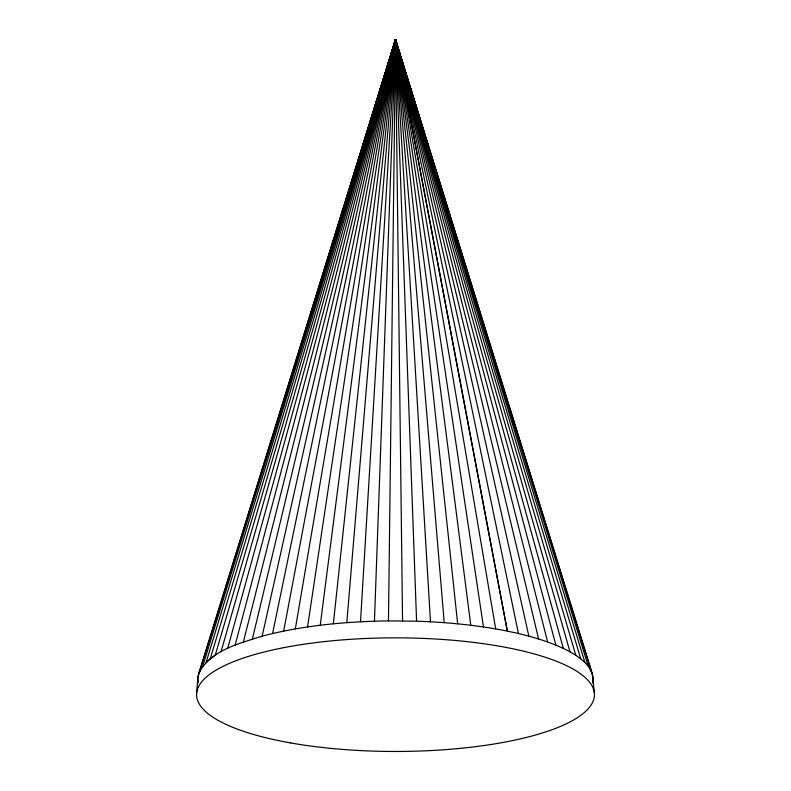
<?xml version="1.0" encoding="UTF-8"?>
<svg xmlns="http://www.w3.org/2000/svg" width="791" height="791" viewBox="0 0 791 791"><rect width="100%" height="100%" fill="white"/><g stroke="black" fill="none" stroke-linecap="round" stroke-linejoin="round"><path stroke-width="1.19" d="M197.849 681.021L198.234 682.86L197.859 677.333L198.679 673.606L395.5 39.55L592.321 673.616L594.338 692.837M200.311 669.888L198.679 673.606C210.258 650.123 239.327 643.627 262.147 636.132C303.329 625.355 346.013 621.538 388.47 620.895L395.5 39.55L593.141 677.333L592.766 682.86M374.44 621.192L395.5 39.55L455.448 234.116M426.151 139.987L395.5 39.55L395.362 42.022L395.5 39.55L588.227 666.17L592.321 673.616M360.518 621.775L395.5 39.55L584.925 662.482L588.227 666.17M395.322 42.012L395.5 39.55L415.067 104.541M196.662 692.837L197.859 677.333L395.5 39.55L580.782 658.844L584.915 662.482M346.804 622.655L395.5 39.55L408.818 84.538M395.292 42.012L395.5 39.55L575.789 655.264L580.772 658.844M395.006 44.464L395.5 39.55L401.69 60.897M333.357 623.812L395.5 39.55L569.965 651.764L575.789 655.264M569.965 651.764L563.311 648.363L395.5 39.55L394.857 44.444L395.5 39.55L400.879 58.554M320.246 625.246L395.5 39.55L400.088 56.23M394.857 44.444L395.5 39.55L399.307 53.867M394.788 44.434L395.5 39.55L555.855 645.08L563.311 648.363M307.561 626.947L395.5 39.55L398.565 51.514M394.719 44.434L395.5 39.55L547.609 641.936L555.855 645.08M295.34 628.904L395.5 39.55L398.456 51.544M394.66 44.415L395.5 39.55L538.592 638.95L547.609 641.936M394.145 46.827L395.5 39.55L397.764 49.171M283.672 631.089L395.5 39.55L397.655 49.19M272.588 633.502L395.5 39.55L528.853 636.132L538.592 638.95M393.345 49.19L395.5 39.55L397.033 46.798L395.5 39.55L335.552 234.116M262.157 636.132L395.5 39.55L518.421 633.512L528.853 636.132M393.236 49.171L395.5 39.55L507.347 631.099L518.421 633.512M252.408 638.95L395.5 39.55L507.338 631.089C477.448 625.137 447.014 622.22 416.57 621.192M392.544 51.544L395.5 39.55L396.855 46.827M243.401 641.936L395.5 39.55L396.34 44.415M392.435 51.514L395.5 39.55L495.67 628.904M235.145 645.08L395.5 39.55L396.281 44.434M391.693 53.867L395.5 39.55L483.459 626.956M227.689 648.363L395.5 39.55L396.212 44.434M390.912 56.23L395.5 39.55L396.143 44.444L395.5 39.55L202.783 666.17M387.778 66.869L388.786 63.3M390.121 58.554L395.5 39.55L470.774 625.256M221.035 651.764L395.5 39.55L457.663 623.822M383.813 79.871L384.841 76.312M386.216 71.566L388.628 63.27M389.31 60.897L395.5 39.55L395.994 44.464M382.182 84.538L395.5 39.55L395.708 42.012M364.849 139.987L395.5 39.55L395.638 42.022L395.5 39.55L206.085 662.482L210.228 658.844L395.5 39.55L444.216 622.655M368.814 128.182L370.593 122.269M372.729 115.179L374.509 109.267M375.933 104.541L395.5 39.55L430.492 621.775M344.293 207.331L346.102 201.428M356.919 165.981L360.162 155.343M360.884 152.979L363.405 144.713M277.058 423.966L278.145 420.426M286.5 393.305L287.588 389.765M290.495 380.333L292.314 374.44M295.221 365.007L296.309 361.467M299.947 349.671L303.21 339.062M303.942 336.709L306.483 328.453M308.668 321.373L310.477 315.48M313.384 306.048L320.652 282.456M322.105 277.75L334.82 236.469M210.228 658.844L215.211 655.264L395.5 39.55L395.599 42.022M388.46 620.895L416.58 621.192L395.5 39.55L393.967 46.798L395.5 39.55L402.55 620.895M456.18 236.469L468.895 277.75M470.348 282.466L477.616 306.048M480.523 315.48L482.332 321.373M484.517 328.453L487.058 336.709M487.79 339.062L491.053 349.681M494.691 361.467L495.779 365.007M498.686 374.44L500.505 380.333M503.412 389.765L504.5 393.305M512.855 420.426L513.942 423.966M427.595 144.713L430.116 152.979M430.838 155.343L434.081 165.981M444.898 201.428L446.707 207.331M416.491 109.267L418.271 115.179M420.407 122.269L422.186 128.182M402.372 63.27L404.784 71.566M406.159 76.312L407.187 79.871M402.214 63.3L403.222 66.869M395.5 39.55L395.441 42.022L395.5 39.55M290.702 742.947A198.946 56.814 0 0 0 594.348 696.436A198.946 56.814 0 0 0 301.45 644.596A198.946 56.814 0 0 0 290.702 742.947"/></g></svg>
